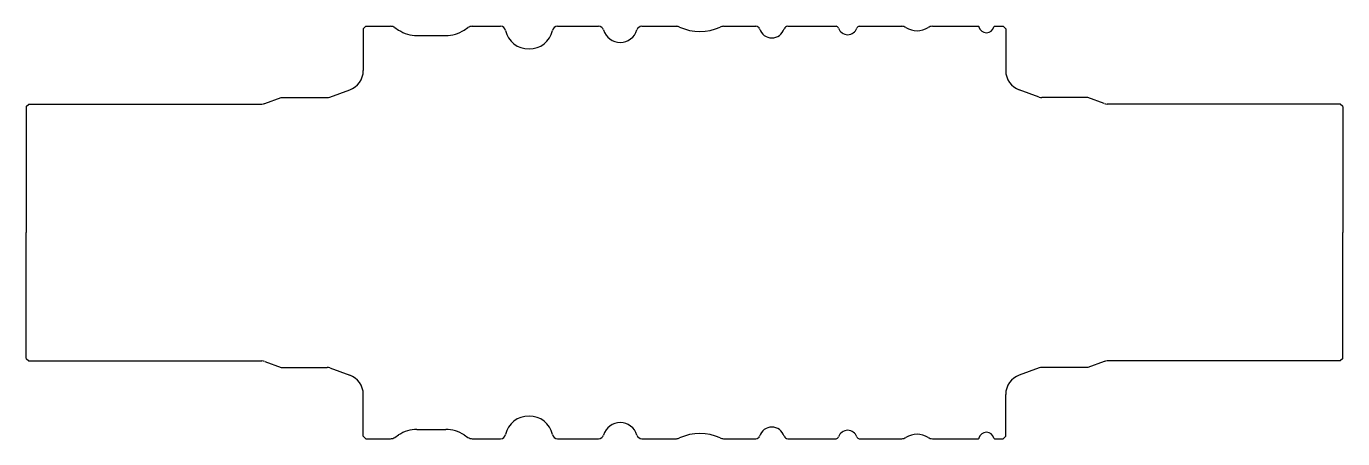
# Model space of a CAD drawing. Header units: metres. Extents: x -262.2 to -261.18, y 260.34 to 260.66.
import ezdxf

# ---------------------------------------------------------------- set-up
doc = ezdxf.new("R2010")
doc.units = ezdxf.units.M
doc.linetypes.add('ACAD_ISO02W100', pattern=[15, 12, -3])
doc.layers.get('0').update_dxf_attribs({"lineweight": 25, "true_color": 0xffffff})
doc.layers.add('Dash', color=7, linetype='ACAD_ISO02W100', lineweight=18, true_color=0x000000)

msp = doc.modelspace()

# ---------------------------------------------------------------- linework, layer by layer
for p, q in [((-261.9378, 260.6585), (-261.9358, 260.6605)), ((-261.9358, 260.6605), (-261.9166, 260.6605)), ((-261.9133, 260.6595), (-261.9103, 260.6575)), ((-261.8593, 260.6575), (-261.8563, 260.6595)), ((-261.853, 260.6605), (-261.8309, 260.6605)), ((-261.7867, 260.6605), (-261.7546, 260.6605)), ((-261.721, 260.6605), (-261.6941, 260.6605)), ((-261.6575, 260.6605), (-261.6322, 260.6605)), ((-261.6074, 260.6605), (-261.5698, 260.6605)), ((-261.5518, 260.6605), (-261.5187, 260.6605)), ((-261.4949, 260.6605), (-261.4591, 260.6605)), ((-261.4465, 260.6605), (-261.4398, 260.6605)), ((-261.4398, 260.6605), (-261.4378, 260.6585)), ((-261.9378, 260.6585), (-261.9378, 260.626)), ((-261.896, 260.6533), (-261.8736, 260.6533)), ((-261.4378, 260.6585), (-261.4378, 260.626)), ((-261.9638, 260.6054), (-261.9483, 260.611)), ((-261.4118, 260.6054), (-261.4273, 260.611)), ((-262.2, 260.598), (-262.198, 260.6)), ((-262.2, 260.598), (-262.2, 260.5)), ((-262.198, 260.6), (-262.0166, 260.6)), ((-262.0145, 260.6004), (-262.0018, 260.605)), ((-262.0018, 260.605), (-261.9659, 260.605)), ((-261.3738, 260.605), (-261.4097, 260.605)), ((-261.3611, 260.6004), (-261.3738, 260.605)), ((-261.1776, 260.6), (-261.359, 260.6)), ((-261.1756, 260.598), (-261.1776, 260.6)), ((-261.1756, 260.598), (-261.1756, 260.5)), ((-262.2, 260.402), (-262.2, 260.5)), ((-261.1756, 260.402), (-261.1756, 260.5)), ((-262.2, 260.402), (-262.198, 260.4)), ((-262.198, 260.4), (-262.0166, 260.4)), ((-262.0145, 260.3996), (-262.0018, 260.395)), ((-262.0018, 260.395), (-261.9659, 260.395)), ((-261.9638, 260.3946), (-261.9483, 260.389)), ((-261.4118, 260.3946), (-261.4273, 260.389)), ((-261.3738, 260.395), (-261.4097, 260.395)), ((-261.3611, 260.3996), (-261.3738, 260.395)), ((-261.1776, 260.4), (-261.359, 260.4)), ((-261.1756, 260.402), (-261.1776, 260.4)), ((-261.9378, 260.3415), (-261.9378, 260.374)), ((-261.4378, 260.3415), (-261.4378, 260.374)), ((-261.9378, 260.3415), (-261.9358, 260.3395)), ((-261.9133, 260.3405), (-261.9103, 260.3425)), ((-261.896, 260.3467), (-261.8736, 260.3467)), ((-261.8593, 260.3425), (-261.8563, 260.3405)), ((-261.4398, 260.3395), (-261.4378, 260.3415)), ((-261.9358, 260.3395), (-261.9166, 260.3395)), ((-261.853, 260.3395), (-261.8309, 260.3395)), ((-261.7867, 260.3395), (-261.7546, 260.3395)), ((-261.721, 260.3395), (-261.6941, 260.3395)), ((-261.6575, 260.3395), (-261.6322, 260.3395)), ((-261.6074, 260.3395), (-261.5698, 260.3395)), ((-261.5518, 260.3395), (-261.5187, 260.3395)), ((-261.4949, 260.3395), (-261.4591, 260.3395)), ((-261.4465, 260.3395), (-261.4398, 260.3395))]:
    msp.add_line(p, q)
for centre, radius, start, end in [((-261.9166, 260.6545), 0.006, 56.6115, 90), ((-261.853, 260.6545), 0.006, 90, 123.3885), ((-261.8309, 260.6565), 0.004, 11.7757, 90), ((-261.7867, 260.6565), 0.004, 90, 168.2243), ((-261.7546, 260.6565), 0.004, 16.6015, 90), ((-261.721, 260.6565), 0.004, 90, 163.3985), ((-261.6941, 260.6545), 0.006, 65.3793, 90), ((-261.6758, 260.6945), 0.038, 245.3793, 294.6207), ((-261.6575, 260.6545), 0.006, 90, 114.6207), ((-261.6322, 260.6575), 0.003, 17.9202, 90), ((-261.6074, 260.6575), 0.003, 90, 162.0798), ((-261.5698, 260.6585), 0.002, 18.4085, 90), ((-261.5608, 260.6615), 0.0075, 198.4085, 341.5915), ((-261.5518, 260.6585), 0.002, 90, 161.5915), ((-261.5187, 260.6545), 0.006, 57.2308, 90), ((-261.5068, 260.673), 0.016, 237.2308, 302.7692), ((-261.4949, 260.6545), 0.006, 90, 122.7692), ((-261.4591, 260.66), 0.0005, 13.3424, 90), ((-261.4528, 260.6615), 0.006, 193.3424, 346.6576), ((-261.4465, 260.66), 0.0005, 90, 166.6576), ((-261.896, 260.6793), 0.026, 236.6115, 270), ((-261.8736, 260.6793), 0.026, 270, 303.3885), ((-261.8094, 260.661), 0.018, 191.7757, 271.9314), ((-261.8082, 260.661), 0.018, 268.0686, 348.2243), ((-261.7378, 260.6615), 0.0135, 196.6015, 343.3985), ((-261.6198, 260.6615), 0.01, 197.9202, 342.0798), ((-261.9538, 260.626), 0.016, 290, 0), ((-261.4218, 260.626), 0.016, 180, 250), ((-262.0166, 260.606), 0.006, 270, 290), ((-261.9659, 260.611), 0.006, 270, 290), ((-261.4097, 260.611), 0.006, 250, 270), ((-261.359, 260.606), 0.006, 250, 270), ((-262.0166, 260.394), 0.006, 70, 90), ((-261.9659, 260.389), 0.006, 70, 90), ((-261.4097, 260.389), 0.006, 90, 110), ((-261.359, 260.394), 0.006, 90, 110), ((-261.9538, 260.374), 0.016, 0, 70), ((-261.4218, 260.374), 0.016, 110, 180), ((-261.8094, 260.339), 0.018, 88.0686, 168.2243), ((-261.8082, 260.339), 0.018, 11.7757, 91.9314), ((-261.7378, 260.3385), 0.0135, 16.6015, 163.3985), ((-261.896, 260.3207), 0.026, 90, 123.3885), ((-261.8736, 260.3207), 0.026, 56.6115, 90), ((-261.8309, 260.3435), 0.004, 270, 348.2243), ((-261.7867, 260.3435), 0.004, 191.7757, 270), ((-261.7546, 260.3435), 0.004, 270, 343.3985), ((-261.721, 260.3435), 0.004, 196.6015, 270), ((-261.6758, 260.3055), 0.038, 65.3793, 114.6207), ((-261.6322, 260.3425), 0.003, 270, 342.0798), ((-261.6198, 260.3385), 0.01, 17.9202, 162.0798), ((-261.6074, 260.3425), 0.003, 197.9202, 270), ((-261.5608, 260.3385), 0.0075, 18.4085, 161.5915), ((-261.5068, 260.327), 0.016, 57.2308, 122.7692), ((-261.4528, 260.3385), 0.006, 13.3424, 166.6576), ((-261.9166, 260.3455), 0.006, 270, 303.3885), ((-261.853, 260.3455), 0.006, 236.6115, 270), ((-261.6941, 260.3455), 0.006, 270, 294.6207), ((-261.6575, 260.3455), 0.006, 245.3793, 270), ((-261.5698, 260.3415), 0.002, 270, 341.5915), ((-261.5518, 260.3415), 0.002, 198.4085, 270), ((-261.5187, 260.3455), 0.006, 270, 302.7692), ((-261.4949, 260.3455), 0.006, 237.2308, 270), ((-261.4591, 260.34), 0.0005, 270, 346.6576), ((-261.4465, 260.34), 0.0005, 193.3424, 270)]:
    msp.add_arc(centre, radius, start, end)
at = {"layer": 'Dash'}
for p, q in [((-261.9166, 260.6605), (-261.9148, 260.6605)), ((-261.8548, 260.6605), (-261.853, 260.6605)), ((-261.9166, 260.3395), (-261.9148, 260.3395)), ((-261.8548, 260.3395), (-261.853, 260.3395))]:
    msp.add_line(p, q, dxfattribs=at)

doc.saveas('drawing.dxf')
